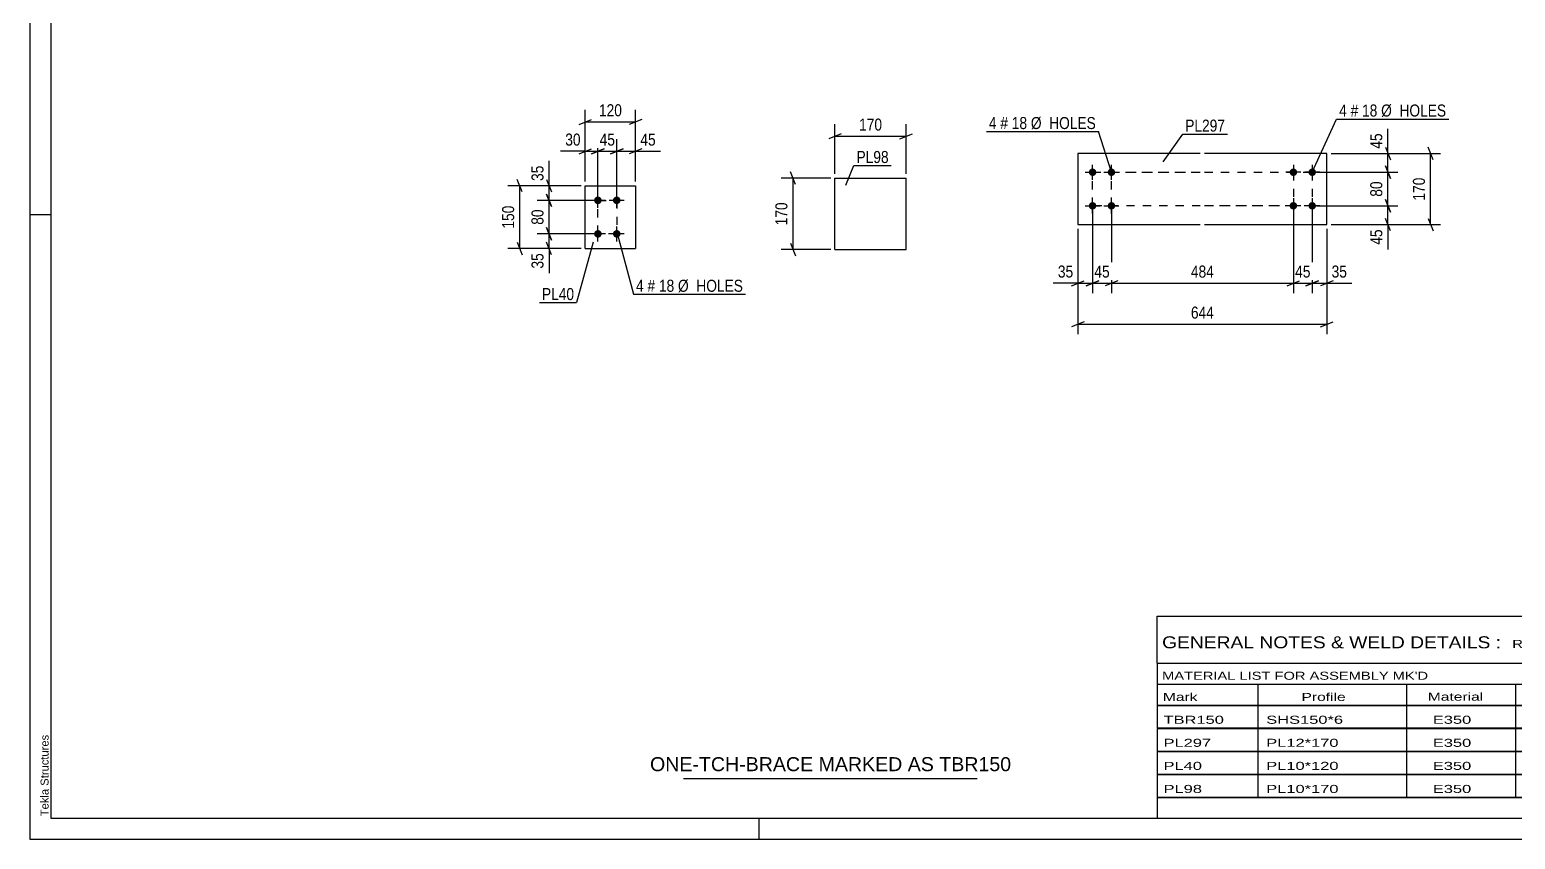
# Model space of a CAD drawing. Header units: millimetres. Extents: x 0 to 594, y 0 to 420.
# Drawn here: x 0 to 354.4, y 0 to 193.1 of the extents above; entities that cross this region are included whole.
import ezdxf

# ---------------------------------------------------------------- set-up
doc = ezdxf.new("R2010")
doc.units = ezdxf.units.MM
doc.linetypes.add('DXK_LINE_DOT2', pattern=[3.9198, 1.9599, -1.9599])
doc.styles.add('Arial', font='ARIAL.TTF', dxfattribs={"height": 0.2})
doc.styles.add('Arial Narrow', font='ARIALN.TTF', dxfattribs={"height": 0.2})

# ---------------------------------------------------------------- blocks, each defined once
blk = doc.blocks.new('Unknown-580575247-1131')
at = {"color": 5, "linetype": 'Continuous'}
for p, q in [((0, 420), (0, 0)), ((5, 415), (5, 5)), ((5, 149), (0, 149)), ((5, 5), (589, 5)), ((174, 0), (174, 5)), ((0, 0), (594, 0))]:
    blk.add_line(p, q, dxfattribs=at)
at = {"color": 174, "linetype": 'Continuous', "style": 'Arial'}
blk.add_text('Tekla Structures', height=1.9102, rotation=90, dxfattribs=at).set_placement((4.5, 5.5))
blk = doc.blocks.new('Part-580575247-3555 - 3554')
at = {"color": 2, "linetype": 'Continuous'}
for p, q in [((279.27, 163.63), (250.07, 163.63)), ((250.07, 163.63), (250.07, 146.63)), ((309.47, 163.63), (280.27, 163.63)), ((309.47, 146.63), (309.47, 163.63)), ((250.07, 146.63), (279.27, 146.63)), ((280.27, 146.63), (309.47, 146.63))]:
    blk.add_line(p, q, dxfattribs=at)
blk = doc.blocks.new('Bolt-580575247-3556 - 3554')
at = {"linetype": 'Continuous'}
for points in [[(301.47, 158.23, -1), (301.47, 160.03, -1)], [(305.97, 158.23, -1), (305.97, 160.03, -1)], [(301.47, 150.23, -1), (301.47, 152.03, -1)], [(305.97, 150.23, -1), (305.97, 152.03, -1)]]:
    blk.add_hatch(color=1, dxfattribs=at).paths.add_polyline_path(points)
at = {"color": 1, "linetype": 'Continuous'}
for p, q in [((301.47, 160.93), (301.47, 157.33)), ((305.97, 160.93), (305.97, 157.33)), ((303.27, 159.13), (299.67, 159.13)), ((307.77, 159.13), (304.17, 159.13)), ((301.47, 152.93), (301.47, 149.33)), ((305.97, 152.93), (305.97, 149.33)), ((303.27, 151.13), (299.67, 151.13)), ((307.77, 151.13), (304.17, 151.13))]:
    blk.add_line(p, q, dxfattribs=at)
blk = doc.blocks.new('Bolt-580575247-3557 - 3554')
at = {"linetype": 'Continuous'}
for points in [[(253.57, 160.03, -1), (253.57, 158.23, -1)], [(258.07, 160.03, -1), (258.07, 158.23, -1)], [(253.57, 152.03, -1), (253.57, 150.23, -1)], [(258.07, 152.03, -1), (258.07, 150.23, -1)]]:
    blk.add_hatch(color=1, dxfattribs=at).paths.add_polyline_path(points)
at = {"color": 1, "linetype": 'Continuous'}
for p, q in [((253.57, 157.33), (253.57, 160.93)), ((258.07, 157.33), (258.07, 160.93)), ((251.77, 159.13), (255.37, 159.13)), ((256.27, 159.13), (259.87, 159.13)), ((253.57, 149.33), (253.57, 152.93)), ((258.07, 149.33), (258.07, 152.93)), ((251.77, 151.13), (255.37, 151.13)), ((256.27, 151.13), (259.87, 151.13))]:
    blk.add_line(p, q, dxfattribs=at)
blk = doc.blocks.new('Bolt-580575247-2195 - 2156')
at = {"linetype": 'Continuous'}
for points in [[(135.55, 153.33), (135.74, 153.32), (135.92, 153.26), (136.08, 153.16), (136.22, 153.04), (136.33, 152.88), (136.41, 152.71), (136.45, 152.53), (136.45, 152.34), (136.41, 152.16), (136.33, 151.98), (136.22, 151.83), (136.08, 151.71), (135.92, 151.61), (135.74, 151.55), (135.55, 151.53), (135.36, 151.55), (135.18, 151.61), (135.02, 151.71), (134.88, 151.83), (134.77, 151.98), (134.69, 152.16), (134.66, 152.34), (134.66, 152.53), (134.69, 152.71), (134.77, 152.88), (134.88, 153.04), (135.02, 153.16), (135.18, 153.26), (135.36, 153.32)], [(140.05, 153.33), (140.24, 153.32), (140.42, 153.26), (140.58, 153.16), (140.72, 153.04), (140.83, 152.88), (140.91, 152.71), (140.95, 152.53), (140.95, 152.34), (140.91, 152.16), (140.83, 151.98), (140.72, 151.83), (140.58, 151.71), (140.42, 151.61), (140.24, 151.55), (140.05, 151.53), (139.86, 151.55), (139.68, 151.61), (139.52, 151.71), (139.38, 151.83), (139.27, 151.98), (139.19, 152.16), (139.16, 152.34), (139.16, 152.53), (139.19, 152.71), (139.27, 152.88), (139.38, 153.04), (139.52, 153.16), (139.68, 153.26), (139.86, 153.32)], [(135.55, 145.33), (135.74, 145.32), (135.92, 145.26), (136.08, 145.16), (136.22, 145.04), (136.33, 144.88), (136.41, 144.71), (136.45, 144.53), (136.45, 144.34), (136.41, 144.16), (136.33, 143.98), (136.22, 143.83), (136.08, 143.71), (135.92, 143.61), (135.74, 143.55), (135.55, 143.53), (135.36, 143.55), (135.18, 143.61), (135.02, 143.71), (134.88, 143.83), (134.77, 143.98), (134.69, 144.16), (134.66, 144.34), (134.66, 144.53), (134.69, 144.71), (134.77, 144.88), (134.88, 145.04), (135.02, 145.16), (135.18, 145.26), (135.36, 145.32)], [(140.05, 145.33), (140.24, 145.32), (140.42, 145.26), (140.58, 145.16), (140.72, 145.04), (140.83, 144.88), (140.91, 144.71), (140.95, 144.53), (140.95, 144.34), (140.91, 144.16), (140.83, 143.98), (140.72, 143.83), (140.58, 143.71), (140.42, 143.61), (140.24, 143.55), (140.05, 143.53), (139.86, 143.55), (139.68, 143.61), (139.52, 143.71), (139.38, 143.83), (139.27, 143.98), (139.19, 144.16), (139.16, 144.34), (139.16, 144.53), (139.19, 144.71), (139.27, 144.88), (139.38, 145.04), (139.52, 145.16), (139.68, 145.26), (139.86, 145.32)]]:
    blk.add_hatch(color=1, dxfattribs=at).paths.add_polyline_path(points)
at = {"color": 1, "linetype": 'Continuous'}
for p, q in [((137.35, 152.43), (133.75, 152.43)), ((135.55, 150.63), (135.55, 154.23)), ((141.85, 152.43), (138.25, 152.43)), ((140.05, 150.63), (140.05, 154.23)), ((135.55, 142.63), (135.55, 146.23)), ((140.05, 142.63), (140.05, 146.23)), ((137.35, 144.43), (133.75, 144.43)), ((141.85, 144.43), (138.25, 144.43))]:
    blk.add_line(p, q, dxfattribs=at)
blk = doc.blocks.new('Part-580575247-2162 - 2156')
at = {"color": 2, "linetype": 'Continuous'}
for p, q in [((132.55, 140.93), (132.55, 155.93)), ((132.55, 155.93), (144.55, 155.93)), ((144.55, 155.93), (144.55, 140.93)), ((132.55, 140.93), (132.55, 140.93)), ((132.55, 140.93), (144.55, 140.93)), ((144.55, 140.93), (144.55, 140.93))]:
    blk.add_line(p, q, dxfattribs=at)
at = {"color": 7, "linetype": 'DXK_LINE_DOT2'}
for p, q in [((132.55, 155.93), (144.55, 155.93)), ((132.55, 140.93), (144.55, 140.93))]:
    blk.add_line(p, q, dxfattribs=at)
blk = doc.blocks.new('Part-580575247-2399 - 2393')
at = {"color": 2, "linetype": 'Continuous'}
for p, q in [((192.11, 140.72), (192.11, 157.72)), ((192.11, 157.72), (209.11, 157.72)), ((209.11, 140.72), (209.11, 157.72)), ((192.11, 140.72), (209.11, 140.72))]:
    blk.add_line(p, q, dxfattribs=at)
blk = doc.blocks.new('Rectangle-580575247-3726 - 3554')
at = {"color": 1, "linetype": 'DXK_LINE_DOT2'}
for p, q in [((253.57, 159.13), (279.27, 159.13)), ((253.57, 151.13), (253.57, 159.13)), ((280.27, 159.13), (305.97, 159.13)), ((305.97, 159.13), (305.97, 151.13)), ((279.27, 151.13), (253.57, 151.13)), ((305.97, 151.13), (280.27, 151.13))]:
    blk.add_line(p, q, dxfattribs=at)
blk = doc.blocks.new('Rectangle-580575247-2379 - 2156')
at = {"color": 1, "linetype": 'DXK_LINE_DOT2'}
blk.add_lwpolyline([(135.55, 152.43), (140.05, 152.43), (140.05, 144.43), (135.55, 144.43), (135.55, 152.43)], close=True, dxfattribs=at)
blk = doc.blocks.new('Rectangle-580575247-3736 - 3554')
at = {"color": 1, "linetype": 'DXK_LINE_DOT2'}
for p, q in [((258.07, 159.13), (279.27, 159.13)), ((258.07, 151.13), (258.07, 159.13)), ((280.27, 159.13), (301.47, 159.13)), ((301.47, 159.13), (301.47, 151.13)), ((279.27, 151.13), (258.07, 151.13)), ((301.47, 151.13), (280.27, 151.13))]:
    blk.add_line(p, q, dxfattribs=at)
blk = doc.blocks.new('StraightDimension-580575247-3705 - 3554')
at = {"color": 7, "linetype": 'Continuous'}
for p, q in [((323.43, 160.63), (324.63, 157.63)), ((306.97, 159.13), (326.43, 159.13)), ((324.03, 151.13), (324.03, 159.13)), ((324.63, 149.63), (323.43, 152.63)), ((306.97, 151.13), (326.43, 151.13))]:
    blk.add_line(p, q, dxfattribs=at)
at = {"color": 0}
blk.add_wipeout([(323.28, 157.55), (319.08, 157.55), (319.08, 152.7), (323.28, 152.7)], dxfattribs=at)
at = {"color": 3, "style": 'Arial Narrow'}
blk.add_text('80', height=2.863, rotation=90.0002, dxfattribs=at).set_placement((322.68, 153.3))
blk = doc.blocks.new('StraightDimension-580575247-3562 - 3554')
at = {"color": 7, "linetype": 'Continuous'}
for p, q in [((305.97, 150.13), (305.97, 130.26)), ((309.47, 145.63), (309.47, 130.26)), ((304.47, 132.06), (307.47, 133.26)), ((305.97, 132.66), (309.47, 132.66)), ((310.97, 133.26), (307.97, 132.06))]:
    blk.add_line(p, q, dxfattribs=at)
at = {"color": 0}
blk.add_wipeout([(314.86, 133.41), (314.86, 137.61), (310, 137.61), (310, 133.41)], dxfattribs=at)
at = {"color": 7, "linetype": 'Continuous'}
blk.add_line((309.47, 132.66), (315.38, 132.66), dxfattribs=at)
blk.add_line((309.47, 132.66), (315.38, 132.66), dxfattribs=at)
at = {"color": 3, "style": 'Arial Narrow'}
blk.add_text('35', height=2.863, dxfattribs=at).set_placement((310.6, 134.01))
blk = doc.blocks.new('StraightDimension-580575247-3563 - 3554')
at = {"color": 7, "linetype": 'Continuous'}
for p, q in [((301.47, 150.13), (301.47, 130.26)), ((305.97, 150.13), (305.97, 130.26)), ((299.97, 132.06), (302.97, 133.26)), ((301.47, 132.66), (305.97, 132.66)), ((307.47, 133.26), (304.47, 132.06))]:
    blk.add_line(p, q, dxfattribs=at)
at = {"color": 0}
blk.add_wipeout([(306.15, 133.41), (306.15, 137.61), (301.3, 137.61), (301.3, 133.41)], dxfattribs=at)
at = {"color": 3, "style": 'Arial Narrow'}
blk.add_text('45', height=2.863, dxfattribs=at).set_placement((301.9, 134.01))
blk = doc.blocks.new('StraightDimension-580575247-3564 - 3554')
at = {"color": 7, "linetype": 'Continuous'}
for p, q in [((258.07, 150.13), (258.07, 130.26)), ((301.47, 150.13), (301.47, 130.26)), ((259.57, 133.26), (256.57, 132.06)), ((258.07, 132.66), (301.47, 132.66)), ((299.97, 132.06), (302.97, 133.26))]:
    blk.add_line(p, q, dxfattribs=at)
at = {"color": 0}
blk.add_wipeout([(283.12, 133.41), (283.12, 137.61), (276.43, 137.61), (276.43, 133.41)], dxfattribs=at)
at = {"color": 3, "style": 'Arial Narrow'}
blk.add_text('484', height=2.863, dxfattribs=at).set_placement((277.03, 134.01))
blk = doc.blocks.new('StraightDimension-580575247-3565 - 3554')
at = {"color": 7, "linetype": 'Continuous'}
for p, q in [((253.57, 150.13), (253.57, 130.26)), ((258.07, 150.13), (258.07, 130.26)), ((252.07, 132.06), (255.07, 133.26)), ((253.57, 132.66), (258.07, 132.66)), ((259.57, 133.26), (256.57, 132.06))]:
    blk.add_line(p, q, dxfattribs=at)
at = {"color": 0}
blk.add_wipeout([(258.25, 133.41), (258.25, 137.61), (253.4, 137.61), (253.4, 133.41)], dxfattribs=at)
at = {"color": 3, "style": 'Arial Narrow'}
blk.add_text('45', height=2.863, dxfattribs=at).set_placement((254, 134.01))
blk = doc.blocks.new('StraightDimension-580575247-3566 - 3554')
at = {"color": 7, "linetype": 'Continuous'}
for p, q in [((253.57, 150.13), (253.57, 130.26)), ((250.07, 145.63), (250.07, 130.26)), ((248.57, 132.06), (251.57, 133.26)), ((250.07, 132.66), (253.57, 132.66)), ((255.07, 133.26), (252.07, 132.06))]:
    blk.add_line(p, q, dxfattribs=at)
at = {"color": 0}
blk.add_wipeout([(249.55, 133.41), (249.55, 137.61), (244.69, 137.61), (244.69, 133.41)], dxfattribs=at)
at = {"color": 7, "linetype": 'Continuous'}
blk.add_line((250.07, 132.66), (244.17, 132.66), dxfattribs=at)
blk.add_line((250.07, 132.66), (244.17, 132.66), dxfattribs=at)
at = {"color": 3, "style": 'Arial Narrow'}
blk.add_text('35', height=2.863, dxfattribs=at).set_placement((245.29, 134.01))
blk = doc.blocks.new('StraightDimension-580575247-3582 - 3554')
at = {"color": 7, "linetype": 'Continuous'}
for p, q in [((250.07, 145.63), (250.07, 120.47)), ((309.47, 145.63), (309.47, 120.47)), ((251.57, 123.47), (248.57, 122.27)), ((250.07, 122.87), (309.47, 122.87)), ((307.97, 122.27), (310.97, 123.47))]:
    blk.add_line(p, q, dxfattribs=at)
at = {"color": 0}
blk.add_wipeout([(283.12, 123.62), (283.12, 127.82), (276.43, 127.82), (276.43, 123.62)], dxfattribs=at)
at = {"color": 3, "style": 'Arial Narrow'}
blk.add_text('644', height=2.863, dxfattribs=at).set_placement((277.03, 124.22))
blk = doc.blocks.new('StraightDimension-580575247-3602 - 3554')
at = {"color": 7, "linetype": 'Continuous'}
for p, q in [((310.47, 163.63), (336.61, 163.63)), ((334.81, 162.13), (333.61, 165.13)), ((334.21, 146.63), (334.21, 163.63)), ((310.47, 146.63), (336.61, 146.63)), ((333.61, 148.13), (334.81, 145.13))]:
    blk.add_line(p, q, dxfattribs=at)
at = {"color": 0}
blk.add_wipeout([(333.45, 158.47), (329.25, 158.47), (329.25, 151.78), (333.45, 151.78)], dxfattribs=at)
at = {"color": 3, "style": 'Arial Narrow'}
blk.add_text('170', height=2.863, rotation=90.0002, dxfattribs=at).set_placement((332.86, 152.38))
blk = doc.blocks.new('StraightDimension-580575247-3704 - 3554')
at = {"color": 7, "linetype": 'Continuous'}
for p, q in [((310.47, 163.63), (326.43, 163.63)), ((323.43, 165.13), (324.63, 162.13)), ((324.03, 159.13), (324.03, 163.63)), ((324.63, 157.63), (323.43, 160.63)), ((306.97, 159.13), (326.43, 159.13))]:
    blk.add_line(p, q, dxfattribs=at)
at = {"color": 0}
blk.add_wipeout([(323.28, 169.01), (319.08, 169.01), (319.08, 164.15), (323.28, 164.15)], dxfattribs=at)
at = {"color": 7, "linetype": 'Continuous'}
blk.add_line((324.03, 163.63), (324.03, 169.53), dxfattribs=at)
blk.add_line((324.03, 163.63), (324.03, 169.53), dxfattribs=at)
at = {"color": 3, "style": 'Arial Narrow'}
blk.add_text('45', height=2.863, rotation=90.0002, dxfattribs=at).set_placement((322.68, 164.75))
blk = doc.blocks.new('StraightDimension-580575247-3706 - 3554')
at = {"color": 7, "linetype": 'Continuous'}
for p, q in [((323.43, 152.63), (324.63, 149.63)), ((306.97, 151.13), (326.43, 151.13)), ((324.03, 146.63), (324.03, 151.13)), ((310.47, 146.63), (326.43, 146.63)), ((324.63, 145.13), (323.43, 148.13))]:
    blk.add_line(p, q, dxfattribs=at)
at = {"color": 0}
blk.add_wipeout([(323.28, 146.1), (319.08, 146.1), (319.08, 141.24), (323.28, 141.24)], dxfattribs=at)
at = {"color": 7, "linetype": 'Continuous'}
blk.add_line((324.03, 146.63), (324.03, 140.72), dxfattribs=at)
blk.add_line((324.03, 146.63), (324.03, 140.72), dxfattribs=at)
at = {"color": 3, "style": 'Arial Narrow'}
blk.add_text('45', height=2.863, rotation=90.0002, dxfattribs=at).set_placement((322.68, 141.84))
blk = doc.blocks.new('StraightDimension-580575247-2295 - 2156')
at = {"color": 7, "linetype": 'Continuous'}
for p, q in [((123.32, 157.43), (124.52, 154.43)), ((131.55, 155.93), (121.07, 155.93)), ((134.55, 152.43), (121.07, 152.43)), ((124.52, 150.93), (123.32, 153.93)), ((123.92, 152.43), (123.92, 155.93))]:
    blk.add_line(p, q, dxfattribs=at)
at = {"color": 0}
blk.add_wipeout([(123.17, 161.32), (118.97, 161.32), (118.97, 156.46), (123.17, 156.46)], dxfattribs=at)
at = {"color": 7, "linetype": 'Continuous'}
blk.add_line((123.92, 155.93), (123.92, 161.84), dxfattribs=at)
blk.add_line((123.92, 155.93), (123.92, 161.84), dxfattribs=at)
at = {"color": 3, "style": 'Arial Narrow'}
blk.add_text('35', height=2.863, rotation=90.0002, dxfattribs=at).set_placement((122.57, 157.06))
blk = doc.blocks.new('StraightDimension-580575247-2272 - 2156')
at = {"color": 7, "linetype": 'Continuous'}
for p, q in [((123.32, 145.93), (124.52, 142.93)), ((134.55, 144.43), (121.07, 144.43)), ((124.52, 139.43), (123.32, 142.43)), ((123.92, 140.93), (123.92, 144.43)), ((131.55, 140.93), (121.07, 140.93))]:
    blk.add_line(p, q, dxfattribs=at)
at = {"color": 0}
blk.add_wipeout([(123.17, 140.41), (118.97, 140.41), (118.97, 135.55), (123.17, 135.55)], dxfattribs=at)
at = {"color": 7, "linetype": 'Continuous'}
blk.add_line((123.92, 140.93), (123.92, 135.03), dxfattribs=at)
blk.add_line((123.92, 140.93), (123.92, 135.03), dxfattribs=at)
at = {"color": 3, "style": 'Arial Narrow'}
blk.add_text('35', height=2.863, rotation=90.0002, dxfattribs=at).set_placement((122.57, 136.15))
blk = doc.blocks.new('StraightDimension-580575247-2285 - 2156')
at = {"color": 7, "linetype": 'Continuous'}
for p, q in [((134.55, 152.43), (121.07, 152.43)), ((123.32, 153.93), (124.52, 150.93)), ((123.92, 144.43), (123.92, 152.43)), ((124.52, 142.93), (123.32, 145.93)), ((134.55, 144.43), (121.07, 144.43))]:
    blk.add_line(p, q, dxfattribs=at)
at = {"color": 0}
blk.add_wipeout([(123.17, 150.86), (118.97, 150.86), (118.97, 146.01), (123.17, 146.01)], dxfattribs=at)
at = {"color": 3, "style": 'Arial Narrow'}
blk.add_text('80', height=2.863, rotation=90.0002, dxfattribs=at).set_placement((122.57, 146.61))
blk = doc.blocks.new('StraightDimension-580575247-2309 - 2156')
at = {"color": 7, "linetype": 'Continuous'}
for p, q in [((117.52, 154.43), (116.32, 157.43)), ((131.55, 155.93), (114.07, 155.93)), ((116.92, 140.93), (116.92, 155.93)), ((116.32, 142.43), (117.52, 139.43)), ((131.55, 140.93), (114.07, 140.93))]:
    blk.add_line(p, q, dxfattribs=at)
at = {"color": 0}
blk.add_wipeout([(116.17, 151.78), (111.97, 151.78), (111.97, 145.09), (116.17, 145.09)], dxfattribs=at)
at = {"color": 3, "style": 'Arial Narrow'}
blk.add_text('150', height=2.863, rotation=90.0002, dxfattribs=at).set_placement((115.57, 145.69))
blk = doc.blocks.new('StraightDimension-580575247-2326 - 2156')
at = {"color": 7, "linetype": 'Continuous'}
for p, q in [((132.55, 156.93), (132.55, 166.99)), ((135.55, 153.43), (135.55, 166.99)), ((131.05, 163.54), (134.05, 164.74)), ((132.55, 164.14), (135.55, 164.14)), ((137.05, 164.74), (134.05, 163.54))]:
    blk.add_line(p, q, dxfattribs=at)
at = {"color": 0}
blk.add_wipeout([(132.03, 164.89), (132.03, 169.09), (127.17, 169.09), (127.17, 164.89)], dxfattribs=at)
at = {"color": 7, "linetype": 'Continuous'}
blk.add_line((132.55, 164.14), (126.64, 164.14), dxfattribs=at)
blk.add_line((132.55, 164.14), (126.64, 164.14), dxfattribs=at)
at = {"color": 3, "style": 'Arial Narrow'}
blk.add_text('30', height=2.863, dxfattribs=at).set_placement((127.77, 165.49))
blk = doc.blocks.new('StraightDimension-580575247-2339 - 2156')
at = {"color": 7, "linetype": 'Continuous'}
for p, q in [((135.55, 153.43), (135.55, 166.99)), ((140.05, 153.43), (140.05, 166.99)), ((134.05, 163.54), (137.05, 164.74)), ((135.55, 164.14), (140.05, 164.14)), ((141.55, 164.74), (138.55, 163.54))]:
    blk.add_line(p, q, dxfattribs=at)
at = {"color": 0}
blk.add_wipeout([(140.23, 164.89), (140.23, 169.09), (135.37, 169.09), (135.37, 164.89)], dxfattribs=at)
at = {"color": 3, "style": 'Arial Narrow'}
blk.add_text('45', height=2.863, dxfattribs=at).set_placement((135.97, 165.49))
blk = doc.blocks.new('StraightDimension-580575247-2349 - 2156')
at = {"color": 7, "linetype": 'Continuous'}
for p, q in [((140.05, 153.43), (140.05, 166.99)), ((144.55, 156.93), (144.55, 166.99)), ((138.55, 163.54), (141.55, 164.74)), ((140.05, 164.14), (144.55, 164.14)), ((146.05, 164.74), (143.05, 163.54))]:
    blk.add_line(p, q, dxfattribs=at)
at = {"color": 0}
blk.add_wipeout([(149.93, 164.89), (149.93, 169.09), (145.08, 169.09), (145.08, 164.89)], dxfattribs=at)
at = {"color": 7, "linetype": 'Continuous'}
blk.add_line((144.55, 164.14), (150.46, 164.14), dxfattribs=at)
blk.add_line((144.55, 164.14), (150.46, 164.14), dxfattribs=at)
at = {"color": 3, "style": 'Arial Narrow'}
blk.add_text('45', height=2.863, dxfattribs=at).set_placement((145.68, 165.49))
blk = doc.blocks.new('StraightDimension-580575247-2363 - 2156')
at = {"color": 7, "linetype": 'Continuous'}
for p, q in [((132.55, 156.93), (132.55, 173.99)), ((144.55, 156.93), (144.55, 173.99)), ((131.05, 170.54), (134.05, 171.74)), ((132.55, 171.14), (144.55, 171.14)), ((146.05, 171.74), (143.05, 170.54))]:
    blk.add_line(p, q, dxfattribs=at)
at = {"color": 0}
blk.add_wipeout([(141.89, 171.89), (141.89, 176.09), (135.21, 176.09), (135.21, 171.89)], dxfattribs=at)
at = {"color": 3, "style": 'Arial Narrow'}
blk.add_text('120', height=2.863, dxfattribs=at).set_placement((135.81, 172.49))
blk = doc.blocks.new('StraightDimension-580575247-2401 - 2393')
at = {"color": 7, "linetype": 'Continuous'}
for p, q in [((192.11, 158.72), (192.11, 170.57)), ((209.11, 158.72), (209.11, 170.57)), ((193.61, 168.32), (190.61, 167.12)), ((192.11, 167.72), (209.11, 167.72)), ((207.61, 167.12), (210.61, 168.32))]:
    blk.add_line(p, q, dxfattribs=at)
at = {"color": 0}
blk.add_wipeout([(203.95, 168.47), (203.95, 172.67), (197.27, 172.67), (197.27, 168.47)], dxfattribs=at)
at = {"color": 3, "style": 'Arial Narrow'}
blk.add_text('170', height=2.863, dxfattribs=at).set_placement((197.87, 169.07))
blk = doc.blocks.new('StraightDimension-580575247-2412 - 2393')
at = {"color": 7, "linetype": 'Continuous'}
for p, q in [((191.11, 157.72), (179.26, 157.72)), ((182.71, 156.22), (181.51, 159.22)), ((182.11, 140.72), (182.11, 157.72)), ((181.51, 142.22), (182.71, 139.22)), ((191.11, 140.72), (179.26, 140.72))]:
    blk.add_line(p, q, dxfattribs=at)
at = {"color": 0}
blk.add_wipeout([(181.36, 152.56), (177.16, 152.56), (177.16, 145.87), (181.36, 145.87)], dxfattribs=at)
at = {"color": 3, "style": 'Arial Narrow'}
blk.add_text('170', height=2.863, rotation=90.0002, dxfattribs=at).set_placement((180.76, 146.47))
blk = doc.blocks.new('Unknown-580575247-4438')
at = {"color": 7, "linetype": 'Continuous'}
for p, q in [((269, 53.25), (429, 53.25)), ((269, 42), (269, 53.25)), ((429, 53.25), (429, 42)), ((269, 42), (429, 42)), ((269, 42), (269, 37)), ((429, 42), (429, 37)), ((269, 37), (429, 37)), ((269, 37), (269, 32)), ((293, 37), (293, 32)), ((328.5, 37), (328.5, 32)), ((354.5, 37), (354.5, 32)), ((367.5, 37), (367.5, 32)), ((385, 37), (385, 32)), ((407, 37), (407, 32)), ((429, 37), (429, 32)), ((269, 32), (429, 32)), ((269, 31.95), (269, 26.55)), ((269, 31.95), (429, 31.95)), ((293, 32), (293, 26.5)), ((328.5, 32), (328.5, 26.5)), ((354.5, 32), (354.5, 26.5)), ((367.5, 32), (367.5, 26.5)), ((385, 32), (385, 26.5)), ((407, 32), (407, 26.5)), ((429, 31.95), (429, 26.55)), ((269, 26.55), (429, 26.55)), ((269, 26.45), (269, 21.05)), ((269, 26.45), (429, 26.45)), ((293, 26.5), (293, 21)), ((328.5, 26.5), (328.5, 21)), ((354.5, 26.5), (354.5, 21)), ((367.5, 26.5), (367.5, 21)), ((385, 26.5), (385, 21)), ((407, 26.5), (407, 21)), ((429, 26.45), (429, 21.05)), ((269, 21.05), (429, 21.05)), ((269, 20.95), (269, 15.55)), ((269, 20.95), (429, 20.95)), ((293, 21), (293, 15.5)), ((328.5, 21), (328.5, 15.5)), ((354.5, 21), (354.5, 15.5)), ((367.5, 21), (367.5, 15.5)), ((385, 21), (385, 15.5)), ((407, 21), (407, 15.5)), ((429, 20.95), (429, 15.55)), ((269, 15.55), (429, 15.55)), ((269, 15.45), (269, 10.05)), ((269, 15.45), (429, 15.45)), ((293, 15.5), (293, 10)), ((328.5, 15.5), (328.5, 10)), ((354.5, 15.5), (354.5, 10)), ((367.5, 15.5), (367.5, 10)), ((385, 15.5), (385, 10)), ((407, 15.5), (407, 10)), ((429, 15.45), (429, 10.05)), ((269, 10.05), (429, 10.05)), ((269, 10), (429, 10)), ((269, 10), (269, 5)), ((385, 10), (385, 5)), ((407, 10), (407, 5)), ((429, 10), (429, 5)), ((269, 5), (429, 5))]:
    blk.add_line(p, q, dxfattribs=at)
at = {"color": 7, "style": 'Arial Narrow'}
for s, height, width, p in [('GENERAL NOTES & WELD DETAILS :', 2.8633, 1.4, (270.15, 45.56)), ('REFER TYP DRAWING TYP-01', 1.9089, 1.6, (353.7, 45.66)), ("MATERIAL LIST FOR ASSEMBLY MK'D", 1.9089, 1.6, (270.15, 38.06)), ('TBR150', 1.909, 1.794707, (361.59, 37.97)), ('1', 1.91, 1.794707, (391.08, 38.06)), ('No. Required', 1.9089, 1.6, (400.41, 38.06)), ('Mark', 1.909, 1.7, (270.34, 33)), ('Profile', 1.909, 1.7, (303.41, 33)), ('Material', 1.909, 1.7, (333.54, 33.06)), ('No.', 1.909, 1.7, (358.5, 33.06)), ('Length', 1.909, 1.7, (369, 33.06)), ('Area', 1.909, 1.7, (391.5, 33.06)), ('Weight', 1.909, 1.7, (411, 33.06))]:
    blk.add_text(s, height=height, dxfattribs=dict(at, width=width)).set_placement(p)
at = {"color": 7, "linetype": 'Continuous', "style": 'Arial Narrow'}
for s, height, width, p in [('TBR150', 1.909, 1.794707, (270.5, 27.56)), ('SHS150*6', 1.909, 1.794707, (295, 27.56)), ('E350', 1.909, 1.794707, (334.74, 27.56)), ('1', 1.91, 1.794707, (358.86, 27.56)), ('5547', 1.909, 1.794707, (371.58, 27.56)), ('3.3', 1.909, 1.794707, (395.32, 27.56)), ('150.2', 1.909, 1.794707, (411.96, 27.56)), ('PL297', 1.909, 1.794707, (270.5, 22.06)), ('PL12*170', 1.909, 1.794707, (295, 22.06)), ('E350', 1.909, 1.794707, (334.74, 22.06)), ('1', 1.91, 1.794707, (358.86, 22.06)), ('644', 1.909, 1.794707, (373.77, 22.06)), ('0.2', 1.909, 1.794707, (395.32, 22.06)), ('10.3', 1.909, 1.794707, (414.14, 22.06)), ('PL40', 1.909, 1.794707, (270.5, 16.56)), ('PL10*120', 1.909, 1.794707, (295, 16.56)), ('E350', 1.909, 1.794707, (334.74, 16.56)), ('4', 1.91, 1.794707, (358.86, 16.56)), ('150', 1.909, 1.794707, (373.77, 16.56)), ('0.0', 1.909, 1.794707, (395.32, 16.56)), ('5.7', 1.909, 1.794707, (416.33, 16.56)), ('PL98', 1.909, 1.794707, (270.5, 11.06)), ('PL10*170', 1.909, 1.794707, (295, 11.06)), ('E350', 1.909, 1.794707, (334.74, 11.06)), ('2', 1.91, 1.794707, (358.86, 11.06)), ('170', 1.909, 1.794707, (373.77, 11.06)), ('0.1', 1.909, 1.794707, (395.32, 11.06)), ('4.5', 1.909, 1.794707, (416.33, 11.06)), ('Total', 1.909, 1.7, (371.33, 6.5)), ('3.9', 1.909, 1.794707, (394.83, 6.5)), ('170.7', 1.909, 1.794707, (411.96, 6.5))]:
    blk.add_text(s, height=height, dxfattribs=dict(at, width=width)).set_placement(p)
blk = doc.blocks.new('Unknown-580575247-4439')
at = {"color": 7, "linetype": 'Continuous'}
blk.add_line((156, 14.5), (226, 14.5), dxfattribs=at)
at = {"color": 7, "style": 'Arial'}
blk.add_text('ONE-TCH-BRACE MARKED AS TBR150', height=3.3428, dxfattribs=at).set_placement((147.99, 16.25))
blk = doc.blocks.new('Mark-580575247-3609 - 3554')
at = {"color": 0}
blk.add_wipeout([(230.66, 169.44), (230.66, 172.44), (228.83, 172.44), (228.83, 169.44)], dxfattribs=at)
blk.add_wipeout([(230.66, 169.44), (230.66, 172.44), (228.83, 172.44), (228.83, 169.44)], dxfattribs=at)
blk.add_wipeout([(233.39, 169.44), (233.39, 172.44), (231.56, 172.44), (231.56, 169.44)], dxfattribs=at)
blk.add_wipeout([(233.39, 169.44), (233.39, 172.44), (231.56, 172.44), (231.56, 169.44)], dxfattribs=at)
at = {"color": 3, "style": 'Arial Narrow'}
blk.add_text('4', height=2.86, dxfattribs=at).set_placement((228.83, 169.44))
at = {"color": 0}
blk.add_wipeout([(237.94, 169.44), (237.94, 172.44), (234.29, 172.44), (234.29, 169.44)], dxfattribs=at)
blk.add_wipeout([(237.94, 169.44), (237.94, 172.44), (234.29, 172.44), (234.29, 169.44)], dxfattribs=at)
at = {"color": 3, "style": 'Arial Narrow'}
blk.add_text('#', height=2.86, dxfattribs=at).set_placement((231.56, 169.44))
at = {"color": 0}
blk.add_wipeout([(254.37, 169.44), (254.37, 172.44), (238.84, 172.44), (238.84, 169.44)], dxfattribs=at)
blk.add_wipeout([(254.37, 169.44), (254.37, 172.44), (238.84, 172.44), (238.84, 169.44)], dxfattribs=at)
at = {"color": 7, "linetype": 'Continuous'}
for p in [(228.23, 168.84), (258.07, 159.13)]:
    blk.add_line(p, (254.97, 168.84), dxfattribs=at)
at = {"color": 3, "style": 'Arial Narrow'}
for s, p in [('18', (234.29, 169.44)), ('Ø  HOLES', (238.84, 169.44))]:
    blk.add_text(s, height=2.863, dxfattribs=at).set_placement(p)
blk = doc.blocks.new('Mark-580575247-3605 - 3554')
at = {"color": 0}
blk.add_wipeout([(285.17, 168.82), (285.17, 171.82), (275.67, 171.82), (275.67, 168.82)], dxfattribs=at)
blk.add_wipeout([(285.17, 168.82), (285.17, 171.82), (275.67, 171.82), (275.67, 168.82)], dxfattribs=at)
at = {"color": 30, "linetype": 'Continuous'}
for p, q in [((270.43, 161.62), (275.07, 168.22)), ((275.07, 168.22), (285.77, 168.22))]:
    blk.add_line(p, q, dxfattribs=at)
at = {"color": 3, "style": 'Arial Narrow'}
blk.add_text('PL297', height=2.863, dxfattribs=at).set_placement((275.67, 168.82))
blk = doc.blocks.new('Mark-580575247-3608 - 3554')
at = {"color": 0}
blk.add_wipeout([(314.23, 172.43), (314.23, 175.43), (312.4, 175.43), (312.4, 172.43)], dxfattribs=at)
blk.add_wipeout([(314.23, 172.43), (314.23, 175.43), (312.4, 175.43), (312.4, 172.43)], dxfattribs=at)
at = {"color": 7, "linetype": 'Continuous'}
blk.add_line((305.97, 159.13), (311.8, 171.83), dxfattribs=at)
at = {"color": 0}
blk.add_wipeout([(316.96, 172.43), (316.96, 175.43), (315.13, 175.43), (315.13, 172.43)], dxfattribs=at)
blk.add_wipeout([(316.96, 172.43), (316.96, 175.43), (315.13, 175.43), (315.13, 172.43)], dxfattribs=at)
at = {"color": 3, "style": 'Arial Narrow'}
blk.add_text('4', height=2.86, dxfattribs=at).set_placement((312.4, 172.43))
at = {"color": 0}
blk.add_wipeout([(321.51, 172.43), (321.51, 175.43), (317.86, 175.43), (317.86, 172.43)], dxfattribs=at)
blk.add_wipeout([(321.51, 172.43), (321.51, 175.43), (317.86, 175.43), (317.86, 172.43)], dxfattribs=at)
at = {"color": 3, "style": 'Arial Narrow'}
blk.add_text('#', height=2.86, dxfattribs=at).set_placement((315.13, 172.43))
at = {"color": 0}
blk.add_wipeout([(337.94, 172.43), (337.94, 175.43), (322.41, 175.43), (322.41, 172.43)], dxfattribs=at)
blk.add_wipeout([(337.94, 172.43), (337.94, 175.43), (322.41, 175.43), (322.41, 172.43)], dxfattribs=at)
at = {"color": 7, "linetype": 'Continuous'}
blk.add_line((311.8, 171.83), (338.54, 171.83), dxfattribs=at)
at = {"color": 3, "style": 'Arial Narrow'}
for s, p in [('18', (317.86, 172.43)), ('Ø  HOLES', (322.41, 172.43))]:
    blk.add_text(s, height=2.863, dxfattribs=at).set_placement(p)
blk = doc.blocks.new('Mark-580575247-2158 - 2156')
at = {"color": 0}
blk.add_wipeout([(129.87, 128.64), (129.87, 131.64), (122.2, 131.64), (122.2, 128.64)], dxfattribs=at)
blk.add_wipeout([(129.87, 128.64), (129.87, 131.64), (122.2, 131.64), (122.2, 128.64)], dxfattribs=at)
at = {"color": 30, "linetype": 'Continuous'}
for p in [(134.39, 142.44), (121.6, 128.04)]:
    blk.add_line(p, (130.47, 128.04), dxfattribs=at)
at = {"color": 3, "style": 'Arial Narrow'}
blk.add_text('PL40', height=2.863, dxfattribs=at).set_placement((122.2, 128.64))
blk = doc.blocks.new('Mark-580575247-2191 - 2156')
at = {"color": 0}
blk.add_wipeout([(146.48, 130.62), (146.48, 133.62), (144.65, 133.62), (144.65, 130.62)], dxfattribs=at)
blk.add_wipeout([(146.48, 130.62), (146.48, 133.62), (144.65, 133.62), (144.65, 130.62)], dxfattribs=at)
at = {"color": 7, "linetype": 'Continuous'}
blk.add_line((140.17, 144.58), (144.05, 130.02), dxfattribs=at)
at = {"color": 0}
blk.add_wipeout([(149.21, 130.62), (149.21, 133.62), (147.38, 133.62), (147.38, 130.62)], dxfattribs=at)
blk.add_wipeout([(149.21, 130.62), (149.21, 133.62), (147.38, 133.62), (147.38, 130.62)], dxfattribs=at)
at = {"color": 3, "style": 'Arial Narrow'}
blk.add_text('4', height=2.86, dxfattribs=at).set_placement((144.65, 130.62))
at = {"color": 0}
blk.add_wipeout([(153.76, 130.62), (153.76, 133.62), (150.11, 133.62), (150.11, 130.62)], dxfattribs=at)
blk.add_wipeout([(153.76, 130.62), (153.76, 133.62), (150.11, 133.62), (150.11, 130.62)], dxfattribs=at)
at = {"color": 3, "style": 'Arial Narrow'}
blk.add_text('#', height=2.86, dxfattribs=at).set_placement((147.38, 130.62))
at = {"color": 0}
blk.add_wipeout([(170.19, 130.62), (170.19, 133.62), (154.66, 133.62), (154.66, 130.62)], dxfattribs=at)
blk.add_wipeout([(170.19, 130.62), (170.19, 133.62), (154.66, 133.62), (154.66, 130.62)], dxfattribs=at)
at = {"color": 7, "linetype": 'Continuous'}
blk.add_line((144.05, 130.02), (170.79, 130.02), dxfattribs=at)
at = {"color": 3, "style": 'Arial Narrow'}
for s, p in [('18', (150.11, 130.62)), ('Ø  HOLES', (154.66, 130.62))]:
    blk.add_text(s, height=2.863, dxfattribs=at).set_placement(p)
blk = doc.blocks.new('Mark-580575247-2395 - 2393')
at = {"color": 0}
blk.add_wipeout([(204.92, 161.34), (204.92, 164.34), (197.25, 164.34), (197.25, 161.34)], dxfattribs=at)
blk.add_wipeout([(204.92, 161.34), (204.92, 164.34), (197.25, 164.34), (197.25, 161.34)], dxfattribs=at)
at = {"color": 30, "linetype": 'Continuous'}
for p, q in [((194.68, 156.06), (196.65, 160.74)), ((196.65, 160.74), (205.52, 160.74))]:
    blk.add_line(p, q, dxfattribs=at)
at = {"color": 3, "style": 'Arial Narrow'}
blk.add_text('PL98', height=2.863, dxfattribs=at).set_placement((197.25, 161.34))

msp = doc.modelspace()

# ---------------------------------------------------------------- block references
for name in ['Unknown-580575247-1131', 'Part-580575247-3555 - 3554', 'Bolt-580575247-3557 - 3554', 'Bolt-580575247-3556 - 3554', 'Part-580575247-2399 - 2393', 'Rectangle-580575247-3726 - 3554', 'Rectangle-580575247-3736 - 3554', 'Part-580575247-2162 - 2156', 'Bolt-580575247-2195 - 2156', 'Rectangle-580575247-2379 - 2156', 'Unknown-580575247-4438', 'Unknown-580575247-4439']:
    msp.add_blockref(name, (0, 0))

# ---------------------------------------------------------------- next in the draw order: block references
for name in ['StraightDimension-580575247-2401 - 2393', 'Mark-580575247-3609 - 3554', 'Mark-580575247-3605 - 3554', 'StraightDimension-580575247-2295 - 2156', 'StraightDimension-580575247-3705 - 3554', 'StraightDimension-580575247-2272 - 2156', 'Mark-580575247-2191 - 2156']:
    msp.add_blockref(name, (0, 0))

# ---------------------------------------------------------------- next in the draw order: block references
for name in ['Mark-580575247-2395 - 2393', 'StraightDimension-580575247-2412 - 2393', 'StraightDimension-580575247-2285 - 2156', 'StraightDimension-580575247-3562 - 3554']:
    msp.add_blockref(name, (0, 0))

# ---------------------------------------------------------------- next in the draw order: block references
for name in ['StraightDimension-580575247-2309 - 2156', 'StraightDimension-580575247-3563 - 3554']:
    msp.add_blockref(name, (0, 0))

# ---------------------------------------------------------------- next in the draw order: block references
for name in ['StraightDimension-580575247-2326 - 2156', 'StraightDimension-580575247-3564 - 3554', 'Mark-580575247-2158 - 2156']:
    msp.add_blockref(name, (0, 0))

# ---------------------------------------------------------------- next in the draw order: block references
for name in ['StraightDimension-580575247-2339 - 2156', 'StraightDimension-580575247-3565 - 3554']:
    msp.add_blockref(name, (0, 0))

# ---------------------------------------------------------------- next in the draw order: block references
for name in ['StraightDimension-580575247-2349 - 2156', 'StraightDimension-580575247-3566 - 3554']:
    msp.add_blockref(name, (0, 0))

# ---------------------------------------------------------------- next in the draw order: block references
for name in ['StraightDimension-580575247-2363 - 2156', 'StraightDimension-580575247-3582 - 3554']:
    msp.add_blockref(name, (0, 0))

# ---------------------------------------------------------------- next in the draw order: block references
msp.add_blockref('StraightDimension-580575247-3602 - 3554', (0, 0))

# ---------------------------------------------------------------- next in the draw order: block references
for name in ['StraightDimension-580575247-3704 - 3554', 'StraightDimension-580575247-3706 - 3554']:
    msp.add_blockref(name, (0, 0))

# ---------------------------------------------------------------- next in the draw order: block references
msp.add_blockref('Mark-580575247-3608 - 3554', (0, 0))

doc.saveas('drawing.dxf')
